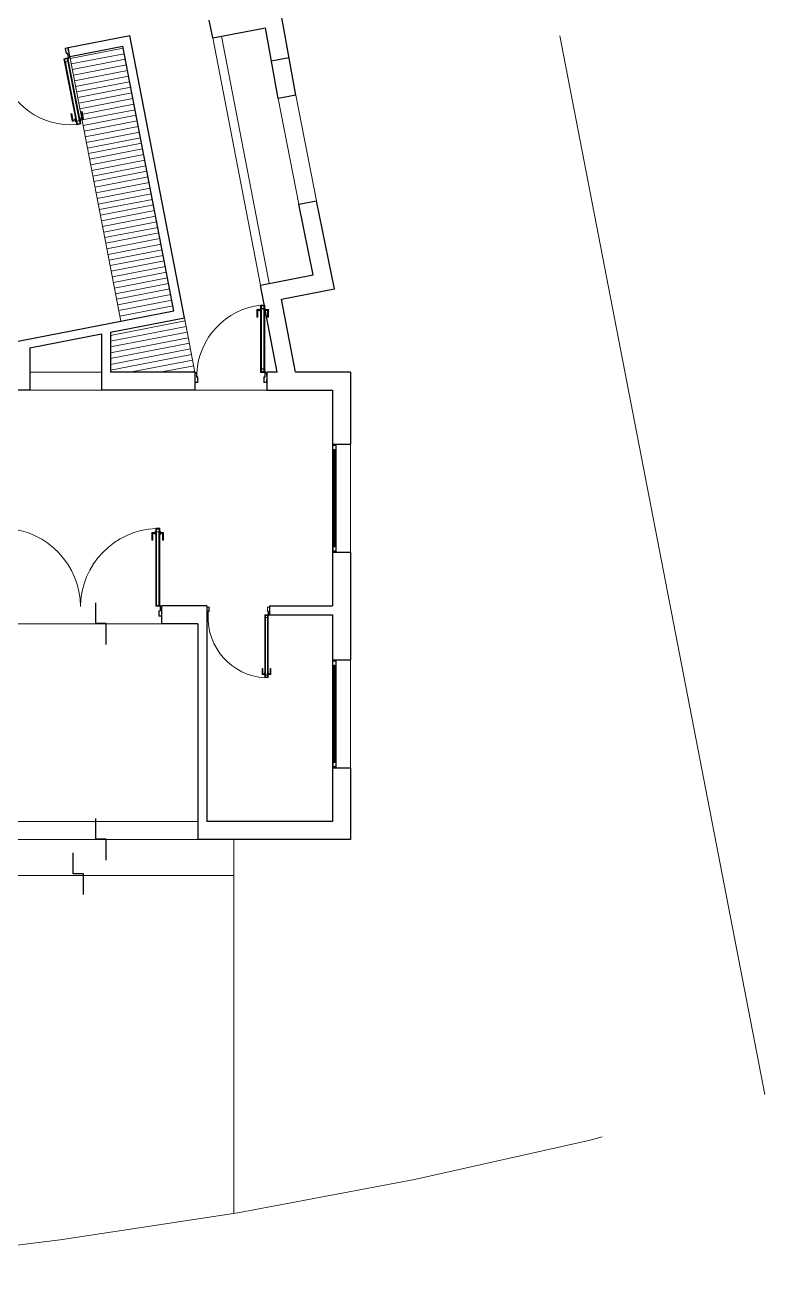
# Model space of a CAD drawing. Header units: millimetres. Extents: x 2871.7 to 2903.3, y 1602.5 to 1635.2.
# Drawn here: x 2895.09 to 2903.32, y 1602.52 to 1616.57 of the extents above; entities that cross this region are included whole.
import ezdxf

# ---------------------------------------------------------------- set-up
doc = ezdxf.new("R2010")
doc.units = ezdxf.units.MM
doc.linetypes.add('ACAD_ISO10W100', pattern=[18, 12, -3, 0, -3])
doc.linetypes.add('JIS_02_0.7', pattern=[1.35, 0.75, -0.6])
for name, color, linetype, lineweight in [('0.05', 253, 'Continuous', 5), ('0.09', 6, 'Continuous', 9), ('0.25', 251, 'Continuous', 25), ('02_CIVIL_EXIST', 250, 'Continuous', 30), ('07_CIVIL VISTAS MEDIA', 251, 'Continuous', 9), ('08_CIVIL VISTAS FINO', 143, 'Continuous', 5), ('09_CIVIL PROYECCIONES', 230, 'JIS_02_0.7', 5), ('M-PARCELA-', 3, 'Continuous', 15), ('MISC MUEBLES', 141, 'Continuous', 9)]:
    doc.layers.add(name, color=color, linetype=linetype, lineweight=lineweight)
pattern_1 = [(191, (2407.71893, 969.57402), (0.012116371, -0.062333326), [])]

# ---------------------------------------------------------------- blocks, each defined once
blk = doc.blocks.new('z')
at = {"layer": '0.25'}
for p, q in [((3164.3946, 594.0386), (3164.3946, 594.1136)), ((3164.3946, 594.1136), (3164.5446, 594.1136)), ((3164.2446, 594.0386), (3164.3946, 594.0386))]:
    blk.add_line(p, q, dxfattribs=at)
blk = doc.blocks.new('70cm')
at = {"layer": '09_CIVIL PROYECCIONES', "ltscale": 4}
blk.add_arc((495.26, 657.641), 0.671, 267.2063, 356.6732, dxfattribs=at)
at = {"layer": 'MISC MUEBLES'}
for p, q in [((495.143, 657.652), (495.143, 657.633)), ((495.145, 657.652), (495.145, 657.633)), ((495.146, 657.656), (495.17, 657.656)), ((495.146, 657.653), (495.17, 657.653)), ((495.189, 657.632), (495.146, 657.632)), ((495.189, 657.63), (495.146, 657.63)), ((495.17, 657.656), (495.17, 657.653)), ((495.189, 657.638), (495.189, 657.632)), ((495.191, 657.638), (495.191, 657.631)), ((495.227, 657.643), (495.193, 657.643)), ((495.227, 657.64), (495.193, 657.64)), ((495.204, 657.656), (495.227, 657.656)), ((495.204, 657.656), (495.204, 657.653)), ((495.204, 657.653), (495.227, 657.653)), ((495.228, 657.652), (495.228, 657.643)), ((495.23, 657.652), (495.23, 657.643)), ((495.231, 657.637), (495.231, 657.602)), ((495.231, 657.637), (495.929, 657.637)), ((495.231, 657.632), (495.929, 657.632)), ((495.236, 657.632), (495.236, 657.607)), ((495.237, 657.631), (495.237, 657.608)), ((495.26, 657.631), (495.237, 657.631)), ((495.26, 657.608), (495.26, 657.631)), ((495.261, 657.609), (495.261, 657.63)), ((495.261, 657.63), (495.898, 657.63)), ((495.826, 657.661), (495.826, 657.669)), ((495.826, 657.669), (495.889, 657.669)), ((495.889, 657.661), (495.826, 657.661)), ((495.876, 657.638), (495.876, 657.643)), ((495.876, 657.643), (495.901, 657.643)), ((495.901, 657.638), (495.876, 657.638)), ((495.885, 657.661), (495.885, 657.643)), ((495.893, 657.665), (495.893, 657.643)), ((495.898, 657.63), (495.898, 657.609)), ((495.9, 657.608), (495.9, 657.631)), ((495.9, 657.631), (495.923, 657.631)), ((495.901, 657.643), (495.901, 657.638)), ((495.923, 657.631), (495.923, 657.608)), ((495.924, 657.632), (495.924, 657.607)), ((495.929, 657.637), (495.929, 657.602)), ((495.231, 657.607), (495.929, 657.607)), ((495.231, 657.602), (495.929, 657.602)), ((495.237, 657.608), (495.26, 657.608)), ((495.898, 657.609), (495.261, 657.609)), ((495.889, 657.578), (495.826, 657.578)), ((495.826, 657.578), (495.826, 657.57)), ((495.826, 657.57), (495.889, 657.57)), ((495.901, 657.601), (495.876, 657.601)), ((495.876, 657.601), (495.876, 657.597)), ((495.876, 657.597), (495.901, 657.597)), ((495.885, 657.578), (495.885, 657.597)), ((495.893, 657.574), (495.893, 657.597)), ((495.923, 657.608), (495.9, 657.608)), ((495.901, 657.597), (495.901, 657.601)), ((495.143, 656.959), (495.143, 656.978)), ((495.145, 656.959), (495.145, 656.978)), ((495.189, 656.981), (495.146, 656.981)), ((495.189, 656.979), (495.146, 656.979)), ((495.146, 656.958), (495.17, 656.958)), ((495.146, 656.956), (495.17, 656.956)), ((495.17, 656.956), (495.17, 656.958)), ((495.189, 656.973), (495.189, 656.979)), ((495.191, 656.973), (495.191, 656.98)), ((495.227, 656.971), (495.193, 656.971)), ((495.227, 656.969), (495.193, 656.969)), ((495.204, 656.956), (495.204, 656.958)), ((495.204, 656.958), (495.227, 656.958)), ((495.204, 656.956), (495.227, 656.956)), ((495.228, 656.959), (495.228, 656.968)), ((495.23, 656.959), (495.23, 656.968))]:
    blk.add_line(p, q, dxfattribs=at)
blk.add_circle((495.234, 657.642), 0.0028, dxfattribs=at)
for centre, radius, start, end in [((495.146, 657.652), 0.00349, 90, 180), ((495.146, 657.633), 0.00349, 180, 261.398), ((495.146, 657.652), 0.000871, 90, 180), ((495.146, 657.633), 0.000871, 180, 261.398), ((495.193, 657.638), 0.00436, 90, 180), ((495.19, 657.631), 0.00174, 261.398, 0), ((495.193, 657.638), 0.00174, 90, 180), ((495.227, 657.652), 0.00349, 360, 90), ((495.227, 657.652), 0.000871, 360, 90), ((495.227, 657.643), 0.00349, 270, 360), ((495.227, 657.643), 0.000871, 270, 360), ((495.889, 657.665), 0.00417, 270, 90), ((495.889, 657.574), 0.00417, 270, 90), ((495.146, 656.978), 0.00349, 98.602, 180), ((495.146, 656.959), 0.00349, 180, 270), ((495.146, 656.978), 0.000871, 98.602, 180), ((495.146, 656.959), 0.000871, 180, 270), ((495.19, 656.98), 0.00174, 0, 98.602), ((495.193, 656.973), 0.00436, 180, 270), ((495.193, 656.973), 0.00174, 180, 270), ((495.227, 656.968), 0.00349, 0, 90), ((495.227, 656.968), 0.000871, 0, 90), ((495.227, 656.959), 0.00349, 270, 0), ((495.227, 656.959), 0.000871, 270, 0)]:
    blk.add_arc(centre, radius, start, end, dxfattribs=at)
blk = doc.blocks.new('P2.00')
at = {"layer": '09_CIVIL PROYECCIONES', "linetype": 'JIS_02_0.7', "ltscale": 4}
for centre, radius, start, end in [((495.225, 639.968), 0.884, 0.7137, 86.2764), ((496.99, 639.968), 0.882, 92.52, 179.3287)]:
    blk.add_arc(centre, radius, start, end, dxfattribs=at)
at = {"layer": 'MISC MUEBLES'}
for p, q in [((495.196, 640.717), (495.196, 640.798)), ((495.201, 640.803), (495.23, 640.803)), ((495.207, 640.798), (495.207, 640.717)), ((495.207, 640.792), (495.23, 640.792)), ((495.23, 640.814), (495.235, 640.814)), ((495.23, 640.782), (495.23, 640.814)), ((495.235, 640.782), (495.23, 640.782)), ((495.235, 640.814), (495.235, 640.782)), ((495.237, 640.85), (495.282, 640.85)), ((495.237, 639.984), (495.237, 640.85)), ((495.244, 639.991), (495.244, 640.85)), ((495.244, 640.843), (495.275, 640.843)), ((495.245, 640.842), (495.274, 640.842)), ((495.245, 640.812), (495.245, 640.842)), ((495.274, 640.812), (495.245, 640.812)), ((495.246, 640.81), (495.273, 640.81)), ((495.246, 639.992), (495.246, 640.81)), ((495.273, 640.81), (495.273, 639.992)), ((495.274, 640.842), (495.274, 640.812)), ((495.275, 639.991), (495.275, 640.85)), ((495.282, 639.984), (495.282, 640.85)), ((495.289, 640.814), (495.284, 640.814)), ((495.284, 640.814), (495.284, 640.782)), ((495.284, 640.782), (495.289, 640.782)), ((495.289, 640.782), (495.289, 640.814)), ((495.318, 640.803), (495.289, 640.803)), ((495.313, 640.792), (495.289, 640.792)), ((495.313, 640.798), (495.313, 640.717)), ((495.324, 640.717), (495.324, 640.798)), ((496.903, 640.717), (496.903, 640.798)), ((496.909, 640.803), (496.938, 640.803)), ((496.914, 640.798), (496.914, 640.717)), ((496.914, 640.792), (496.938, 640.792)), ((496.938, 640.814), (496.943, 640.814)), ((496.938, 640.782), (496.938, 640.814)), ((496.943, 640.782), (496.938, 640.782)), ((496.943, 640.814), (496.943, 640.782)), ((496.99, 640.85), (496.945, 640.85)), ((496.945, 639.984), (496.945, 640.85)), ((496.951, 639.991), (496.951, 640.85)), ((496.983, 640.843), (496.951, 640.843)), ((496.982, 640.842), (496.953, 640.842)), ((496.953, 640.842), (496.953, 640.812)), ((496.953, 640.812), (496.982, 640.812)), ((496.981, 640.81), (496.954, 640.81)), ((496.954, 640.81), (496.954, 639.992)), ((496.981, 639.992), (496.981, 640.81)), ((496.982, 640.812), (496.982, 640.842)), ((496.983, 639.991), (496.983, 640.85)), ((496.99, 639.984), (496.99, 640.85)), ((496.997, 640.814), (496.991, 640.814)), ((496.991, 640.814), (496.991, 640.782)), ((496.991, 640.782), (496.997, 640.782)), ((496.997, 640.782), (496.997, 640.814)), ((497.026, 640.803), (496.997, 640.803)), ((497.02, 640.792), (496.997, 640.792)), ((497.02, 640.798), (497.02, 640.717)), ((497.031, 640.717), (497.031, 640.798)), ((495.207, 640.717), (495.196, 640.717)), ((495.313, 640.717), (495.324, 640.717)), ((496.914, 640.717), (496.903, 640.717)), ((497.02, 640.717), (497.031, 640.717)), ((495.213, 639.95), (495.213, 639.979)), ((495.213, 639.95), (495.217, 639.95)), ((495.217, 639.95), (495.217, 639.979)), ((495.218, 639.983), (495.229, 639.983)), ((495.218, 639.98), (495.229, 639.98)), ((495.23, 639.979), (495.23, 639.936)), ((495.234, 639.979), (495.234, 639.936)), ((495.236, 639.933), (495.244, 639.933)), ((495.236, 639.93), (495.243, 639.93)), ((495.237, 639.984), (495.282, 639.984)), ((495.243, 639.93), (495.243, 639.875)), ((495.244, 639.991), (495.275, 639.991)), ((495.245, 640.021), (495.245, 639.992)), ((495.245, 639.992), (495.274, 639.992)), ((495.247, 639.931), (495.247, 639.875)), ((495.274, 639.992), (495.274, 640.021)), ((496.99, 639.984), (496.945, 639.984)), ((496.983, 639.991), (496.951, 639.991)), ((496.953, 639.992), (496.953, 640.021)), ((496.982, 639.992), (496.953, 639.992)), ((496.98, 639.931), (496.98, 639.875)), ((496.982, 640.021), (496.982, 639.992)), ((496.991, 639.933), (496.982, 639.933)), ((496.984, 639.93), (496.984, 639.875)), ((496.991, 639.93), (496.984, 639.93)), ((496.993, 639.979), (496.993, 639.936)), ((496.997, 639.979), (496.997, 639.936)), ((497.009, 639.983), (496.998, 639.983)), ((497.009, 639.98), (496.998, 639.98)), ((497.01, 639.95), (497.01, 639.979)), ((497.013, 639.95), (497.01, 639.95)), ((497.013, 639.95), (497.013, 639.979)), ((495.213, 639.875), (495.213, 639.906)), ((495.213, 639.906), (495.217, 639.906)), ((495.217, 639.875), (495.217, 639.906)), ((495.218, 639.874), (495.242, 639.874)), ((495.218, 639.871), (495.242, 639.871)), ((497.009, 639.874), (496.985, 639.874)), ((497.009, 639.871), (496.985, 639.871)), ((497.01, 639.875), (497.01, 639.906)), ((497.013, 639.906), (497.01, 639.906)), ((497.013, 639.875), (497.013, 639.906))]:
    blk.add_line(p, q, dxfattribs=at)
for centre in [(495.231, 639.989), (496.996, 639.989)]:
    blk.add_circle(centre, 0.0036, dxfattribs=at)
for centre, radius, start, end in [((495.201, 640.798), 0.00537, 0, 180), ((495.318, 640.798), 0.00537, 0, 180), ((496.909, 640.798), 0.00537, 0, 180), ((497.026, 640.798), 0.00537, 0, 180), ((495.218, 639.979), 0.00448, 90, 180), ((495.218, 639.979), 0.00112, 90, 180), ((495.229, 639.979), 0.00448, 0, 90), ((495.229, 639.979), 0.00112, 0, 90), ((495.236, 639.936), 0.0056, 180, 270), ((495.236, 639.936), 0.00224, 180, 270), ((495.244, 639.931), 0.00224, 351.398, 90), ((496.982, 639.931), 0.00224, 90, 188.602), ((496.991, 639.936), 0.00224, 270, 0), ((496.991, 639.936), 0.0056, 270, 0), ((496.998, 639.979), 0.00448, 90, 180), ((496.998, 639.979), 0.00112, 90, 180), ((497.009, 639.979), 0.00448, 0, 90), ((497.009, 639.979), 0.00112, 0, 90), ((495.218, 639.875), 0.00448, 180, 270), ((495.218, 639.875), 0.00112, 180, 270), ((495.242, 639.875), 0.00448, 270, 351.398), ((495.242, 639.875), 0.00112, 270, 351.398), ((496.985, 639.875), 0.00448, 188.602, 270), ((496.985, 639.875), 0.00112, 188.602, 270), ((497.009, 639.875), 0.00112, 270, 0), ((497.009, 639.875), 0.00448, 270, 0)]:
    blk.add_arc(centre, radius, start, end, dxfattribs=at)
blk = doc.blocks.new('80')
at = {"layer": '09_CIVIL PROYECCIONES', "linetype": 'JIS_02_0.7', "ltscale": 4}
blk.add_arc((2522612.397, 181769.456), 0.802, 276.4267, 356.831, dxfattribs=at)
at = {"layer": 'MISC MUEBLES'}
for p, q in [((2522612.418, 181769.515), (2522612.418, 181769.484)), ((2522612.422, 181769.515), (2522612.422, 181769.484)), ((2522612.423, 181769.519), (2522612.447, 181769.519)), ((2522612.423, 181769.516), (2522612.447, 181769.516)), ((2522612.448, 181769.46), (2522612.448, 181769.515)), ((2522612.452, 181769.459), (2522612.452, 181769.515)), ((2522613.185, 181769.459), (2522613.185, 181769.515)), ((2522613.189, 181769.46), (2522613.189, 181769.515)), ((2522613.214, 181769.519), (2522613.19, 181769.519)), ((2522613.214, 181769.516), (2522613.19, 181769.516)), ((2522613.215, 181769.515), (2522613.215, 181769.484)), ((2522613.218, 181769.515), (2522613.218, 181769.484)), ((2522612.418, 181769.484), (2522612.422, 181769.484)), ((2522612.418, 181769.44), (2522612.418, 181769.411)), ((2522612.418, 181769.44), (2522612.422, 181769.44)), ((2522612.422, 181769.44), (2522612.422, 181769.411)), ((2522612.423, 181769.41), (2522612.434, 181769.41)), ((2522612.423, 181769.407), (2522612.434, 181769.407)), ((2522612.435, 181769.411), (2522612.435, 181769.454)), ((2522612.439, 181769.411), (2522612.439, 181769.454)), ((2522612.441, 181769.46), (2522612.448, 181769.46)), ((2522612.441, 181769.457), (2522612.449, 181769.457)), ((2522612.442, 181769.406), (2522612.487, 181769.406)), ((2522612.442, 181769.406), (2522612.442, 181768.658)), ((2522612.449, 181769.406), (2522612.449, 181768.658)), ((2522612.449, 181769.4), (2522612.48, 181769.4)), ((2522612.45, 181769.398), (2522612.479, 181769.398)), ((2522612.45, 181769.369), (2522612.45, 181769.398)), ((2522612.479, 181769.369), (2522612.45, 181769.369)), ((2522612.478, 181769.367), (2522612.451, 181769.367)), ((2522612.451, 181769.367), (2522612.451, 181768.698)), ((2522612.478, 181768.698), (2522612.478, 181769.367)), ((2522612.479, 181769.398), (2522612.479, 181769.369)), ((2522612.48, 181769.406), (2522612.48, 181768.658)), ((2522612.487, 181769.406), (2522612.487, 181768.658)), ((2522613.196, 181769.457), (2522613.187, 181769.457)), ((2522613.196, 181769.46), (2522613.189, 181769.46)), ((2522613.198, 181769.411), (2522613.198, 181769.454)), ((2522613.202, 181769.411), (2522613.202, 181769.454)), ((2522613.214, 181769.41), (2522613.203, 181769.41)), ((2522613.214, 181769.407), (2522613.203, 181769.407)), ((2522613.218, 181769.484), (2522613.215, 181769.484)), ((2522613.218, 181769.44), (2522613.215, 181769.44)), ((2522613.215, 181769.44), (2522613.215, 181769.411)), ((2522613.218, 181769.44), (2522613.218, 181769.411)), ((2522612.412, 181768.791), (2522612.401, 181768.791)), ((2522612.401, 181768.791), (2522612.401, 181768.71)), ((2522612.406, 181768.705), (2522612.435, 181768.705)), ((2522612.412, 181768.71), (2522612.412, 181768.791)), ((2522612.412, 181768.716), (2522612.435, 181768.716)), ((2522612.44, 181768.726), (2522612.435, 181768.726)), ((2522612.435, 181768.726), (2522612.435, 181768.694)), ((2522612.435, 181768.694), (2522612.44, 181768.694)), ((2522612.44, 181768.694), (2522612.44, 181768.726)), ((2522612.449, 181768.665), (2522612.48, 181768.665)), ((2522612.479, 181768.696), (2522612.45, 181768.696)), ((2522612.45, 181768.696), (2522612.45, 181768.666)), ((2522612.45, 181768.666), (2522612.479, 181768.666)), ((2522612.451, 181768.698), (2522612.478, 181768.698)), ((2522612.479, 181768.666), (2522612.479, 181768.696)), ((2522612.489, 181768.694), (2522612.489, 181768.726)), ((2522612.489, 181768.726), (2522612.494, 181768.726)), ((2522612.494, 181768.694), (2522612.489, 181768.694)), ((2522612.494, 181768.726), (2522612.494, 181768.694)), ((2522612.518, 181768.716), (2522612.494, 181768.716)), ((2522612.523, 181768.705), (2522612.494, 181768.705)), ((2522612.518, 181768.71), (2522612.518, 181768.791)), ((2522612.518, 181768.791), (2522612.529, 181768.791)), ((2522612.529, 181768.791), (2522612.529, 181768.71)), ((2522612.442, 181768.658), (2522612.487, 181768.658))]:
    blk.add_line(p, q, dxfattribs=at)
blk.add_circle((2522612.436, 181769.401), 0.0036, dxfattribs=at)
for centre, radius, start, end in [((2522612.423, 181769.515), 0.00448, 90, 180), ((2522612.423, 181769.515), 0.00112, 90, 180), ((2522612.447, 181769.515), 0.00448, 8.602, 90), ((2522612.447, 181769.515), 0.00112, 8.602, 90), ((2522613.19, 181769.515), 0.00448, 90, 171.398), ((2522613.19, 181769.515), 0.00112, 90, 171.398), ((2522613.214, 181769.515), 0.00448, 0, 90), ((2522613.214, 181769.515), 0.00112, 0, 90), ((2522612.423, 181769.411), 0.00448, 180, 270), ((2522612.423, 181769.411), 0.00112, 180, 270), ((2522612.434, 181769.411), 0.00448, 270, 0), ((2522612.434, 181769.411), 0.00112, 270, 0), ((2522612.441, 181769.454), 0.0056, 90, 180), ((2522612.441, 181769.454), 0.00224, 90, 180), ((2522612.449, 181769.459), 0.00224, 270, 8.602), ((2522613.187, 181769.459), 0.00224, 171.398, 270), ((2522613.196, 181769.454), 0.0056, 0, 90), ((2522613.196, 181769.454), 0.00224, 0, 90), ((2522613.203, 181769.411), 0.00448, 180, 270), ((2522613.203, 181769.411), 0.00112, 180, 270), ((2522613.214, 181769.411), 0.00448, 270, 0), ((2522613.214, 181769.411), 0.00112, 270, 0), ((2522612.406, 181768.71), 0.00537, 180, 0), ((2522612.523, 181768.71), 0.00537, 180, 0)]:
    blk.add_arc(centre, radius, start, end, dxfattribs=at)

msp = doc.modelspace()

# ---------------------------------------------------------------- hatches: boundary and pattern name
at = {"layer": '0.05'}
h = msp.add_hatch(dxfattribs=at)
h.set_pattern_fill('ANSI31', color=256, scale=0.02, angle=146)
h.set_pattern_definition(pattern_1)
h.paths.add_polyline_path([(2896.178, 1616.336), (2895.589, 1616.222), (2896.158, 1613.276), (2896.748, 1613.39)])
h = msp.add_hatch(dxfattribs=at)
h.set_pattern_fill('ANSI31', color=256, scale=0.02, angle=146)
h.set_pattern_definition(pattern_1)
h.paths.add_polyline_path([(2896.043, 1613.152), (2896.043, 1612.707), (2896.982, 1612.707), (2896.865, 1613.311)])

# ---------------------------------------------------------------- linework, layer by layer
msp.add_line((2897.829, 1616.174), (2898.029, 1616.211))
at = {"layer": '0.09'}
for p, q in [((2896.158, 1613.276), (2895.589, 1616.222)), ((2897.909, 1615.754), (2898.137, 1614.576)), ((2898.105, 1615.792), (2898.333, 1614.614)), ((2896.865, 1613.311), (2896.982, 1612.707)), ((2895.943, 1612.707), (2895.143, 1612.707)), ((2894.813, 1609.907), (2896.613, 1609.907)), ((2897.013, 1607.507), (2894.413, 1607.507)), ((2897.413, 1607.507), (2897.413, 1607.107)), ((2897.413, 1607.107), (2894.013, 1607.107))]:
    msp.add_line(p, q, dxfattribs=at)
at = {"layer": '02_CIVIL_EXIST'}
for p, q in [((2898.105, 1615.792), (2897.926, 1616.776)), ((2897.179, 1616.427), (2897.141, 1616.624)), ((2895.57, 1616.32), (2896.257, 1616.453)), ((2896.865, 1613.311), (2896.257, 1616.453)), ((2897.179, 1616.427), (2897.768, 1616.541)), ((2897.909, 1615.754), (2897.768, 1616.541)), ((2895.589, 1616.222), (2895.57, 1616.32)), ((2895.589, 1616.222), (2896.178, 1616.336)), ((2896.748, 1613.39), (2896.178, 1616.336)), ((2898.105, 1615.792), (2897.909, 1615.754)), ((2898.137, 1614.576), (2898.333, 1614.614)), ((2898.299, 1613.792), (2898.137, 1614.576)), ((2898.534, 1613.634), (2898.333, 1614.614)), ((2897.71, 1613.678), (2898.299, 1613.792)), ((2897.898, 1612.707), (2897.71, 1613.678)), ((2897.945, 1613.52), (2898.534, 1613.634)), ((2898.102, 1612.707), (2897.945, 1613.52)), ((2893.213, 1612.707), (2896.748, 1613.39)), ((2896.043, 1613.152), (2896.865, 1613.311)), ((2895.143, 1612.978), (2895.943, 1613.133)), ((2895.943, 1613.133), (2895.943, 1612.507)), ((2896.043, 1613.152), (2896.043, 1612.707)), ((2895.143, 1612.978), (2895.143, 1612.507)), ((2896.982, 1612.707), (2896.043, 1612.707)), ((2896.982, 1612.707), (2896.982, 1612.507)), ((2897.898, 1612.707), (2897.782, 1612.707)), ((2897.782, 1612.707), (2897.782, 1612.507)), ((2898.713, 1612.707), (2898.102, 1612.707)), ((2898.713, 1612.707), (2898.713, 1611.907)), ((2895.943, 1612.607), (2895.943, 1612.507)), ((2895.143, 1612.507), (2894.413, 1612.507)), ((2896.982, 1612.507), (2895.943, 1612.507)), ((2897.782, 1612.507), (2898.513, 1612.507)), ((2898.513, 1612.507), (2898.513, 1611.907)), ((2898.513, 1611.907), (2898.713, 1611.907)), ((2898.513, 1611.907), (2898.713, 1611.907)), ((2898.513, 1611.907), (2898.713, 1611.907)), ((2898.513, 1610.707), (2898.513, 1610.107)), ((2898.513, 1610.707), (2898.713, 1610.707)), ((2898.713, 1610.707), (2898.713, 1609.507)), ((2897.113, 1610.107), (2896.613, 1610.107)), ((2896.613, 1609.907), (2896.613, 1610.107)), ((2897.113, 1610.107), (2897.113, 1607.707)), ((2897.813, 1610.107), (2897.813, 1610.007)), ((2897.813, 1610.107), (2898.513, 1610.107)), ((2897.813, 1610.007), (2898.513, 1610.007)), ((2898.513, 1610.007), (2898.513, 1609.507)), ((2897.013, 1609.907), (2896.613, 1609.907)), ((2897.013, 1609.907), (2897.013, 1607.507)), ((2898.513, 1609.507), (2898.713, 1609.507)), ((2898.513, 1608.307), (2898.513, 1607.707)), ((2898.513, 1608.307), (2898.713, 1608.307)), ((2898.513, 1608.307), (2898.713, 1608.307)), ((2898.513, 1608.307), (2898.713, 1608.307)), ((2898.713, 1608.307), (2898.713, 1607.507)), ((2898.513, 1607.707), (2897.113, 1607.707)), ((2898.713, 1607.507), (2897.013, 1607.507))]:
    msp.add_line(p, q, dxfattribs=at)
at = {"layer": '07_CIVIL VISTAS MEDIA'}
for p, q in [((2897.809, 1613.697), (2897.277, 1616.446)), ((2898.513, 1611.867), (2898.513, 1610.747)), ((2898.529, 1611.848), (2898.53, 1610.766)), ((2898.537, 1611.848), (2898.538, 1610.766)), ((2898.555, 1611.867), (2898.555, 1610.747)), ((2898.713, 1611.907), (2898.713, 1610.707)), ((2898.513, 1609.467), (2898.513, 1608.347)), ((2898.529, 1609.448), (2898.53, 1608.366)), ((2898.537, 1609.448), (2898.538, 1608.366)), ((2898.555, 1609.467), (2898.555, 1608.347)), ((2898.713, 1609.507), (2898.713, 1608.307))]:
    msp.add_line(p, q, dxfattribs=at)
at = {"layer": '08_CIVIL VISTAS FINO'}
msp.add_line((2897.413, 1607.107), (2897.413, 1603.347), dxfattribs=at)
at = {"layer": '09_CIVIL PROYECCIONES', "linetype": 'JIS_02_0.7', "ltscale": 4}
for p, q in [((2895.649, 1619.595), (2896.257, 1616.453)), ((2897.179, 1616.427), (2897.71, 1613.678)), ((2895.143, 1612.507), (2895.943, 1612.507)), ((2896.982, 1612.507), (2897.782, 1612.507)), ((2897.013, 1607.707), (2894.413, 1607.707))]:
    msp.add_line(p, q, dxfattribs=at)
at = {"layer": '09_CIVIL PROYECCIONES', "linetype": 'ByBlock'}
for p, q in [((2898.513, 1611.867), (2898.513, 1611.907)), ((2898.513, 1611.867), (2898.516, 1611.867)), ((2898.516, 1611.867), (2898.516, 1611.903)), ((2898.551, 1611.904), (2898.517, 1611.904)), ((2898.518, 1611.889), (2898.518, 1611.849)), ((2898.519, 1610.765), (2898.518, 1611.849)), ((2898.543, 1611.894), (2898.523, 1611.894)), ((2898.523, 1611.844), (2898.527, 1611.844)), ((2898.528, 1611.849), (2898.528, 1611.845)), ((2898.528, 1611.849), (2898.538, 1611.849)), ((2898.529, 1611.848), (2898.537, 1611.848)), ((2898.538, 1611.845), (2898.538, 1611.849)), ((2898.543, 1611.844), (2898.539, 1611.844)), ((2898.548, 1611.849), (2898.548, 1611.889)), ((2898.549, 1610.765), (2898.548, 1611.849)), ((2898.552, 1611.867), (2898.552, 1611.903)), ((2898.555, 1611.867), (2898.552, 1611.867)), ((2898.555, 1611.867), (2898.555, 1611.907)), ((2898.513, 1610.747), (2898.513, 1610.707)), ((2898.513, 1610.747), (2898.516, 1610.747)), ((2898.516, 1610.747), (2898.516, 1610.711)), ((2898.551, 1610.71), (2898.517, 1610.71)), ((2898.519, 1610.725), (2898.519, 1610.765)), ((2898.524, 1610.77), (2898.528, 1610.77)), ((2898.544, 1610.72), (2898.524, 1610.72)), ((2898.529, 1610.765), (2898.529, 1610.769)), ((2898.529, 1610.765), (2898.539, 1610.765)), ((2898.53, 1610.766), (2898.538, 1610.766)), ((2898.539, 1610.769), (2898.539, 1610.765)), ((2898.544, 1610.77), (2898.54, 1610.77)), ((2898.549, 1610.765), (2898.549, 1610.725)), ((2898.552, 1610.747), (2898.552, 1610.711)), ((2898.555, 1610.747), (2898.552, 1610.747)), ((2898.555, 1610.747), (2898.555, 1610.707)), ((2898.513, 1609.467), (2898.513, 1609.507)), ((2898.513, 1609.467), (2898.516, 1609.467)), ((2898.516, 1609.467), (2898.516, 1609.503)), ((2898.551, 1609.504), (2898.517, 1609.504)), ((2898.518, 1609.489), (2898.518, 1609.449)), ((2898.519, 1608.365), (2898.518, 1609.449)), ((2898.543, 1609.494), (2898.523, 1609.494)), ((2898.523, 1609.444), (2898.527, 1609.444)), ((2898.528, 1609.449), (2898.528, 1609.445)), ((2898.528, 1609.449), (2898.538, 1609.449)), ((2898.529, 1609.448), (2898.537, 1609.448)), ((2898.538, 1609.445), (2898.538, 1609.449)), ((2898.543, 1609.444), (2898.539, 1609.444)), ((2898.548, 1609.449), (2898.548, 1609.489)), ((2898.549, 1608.365), (2898.548, 1609.449)), ((2898.552, 1609.467), (2898.552, 1609.503)), ((2898.555, 1609.467), (2898.552, 1609.467)), ((2898.555, 1609.467), (2898.555, 1609.507)), ((2898.513, 1608.347), (2898.513, 1608.307)), ((2898.513, 1608.347), (2898.516, 1608.347)), ((2898.516, 1608.347), (2898.516, 1608.311)), ((2898.551, 1608.31), (2898.517, 1608.31)), ((2898.519, 1608.325), (2898.519, 1608.365)), ((2898.524, 1608.37), (2898.528, 1608.37)), ((2898.544, 1608.32), (2898.524, 1608.32)), ((2898.529, 1608.365), (2898.529, 1608.369)), ((2898.529, 1608.365), (2898.539, 1608.365)), ((2898.53, 1608.366), (2898.538, 1608.366)), ((2898.539, 1608.369), (2898.539, 1608.365)), ((2898.544, 1608.37), (2898.54, 1608.37)), ((2898.549, 1608.365), (2898.549, 1608.325)), ((2898.552, 1608.347), (2898.552, 1608.311)), ((2898.555, 1608.347), (2898.552, 1608.347)), ((2898.555, 1608.347), (2898.555, 1608.307))]:
    msp.add_line(p, q, dxfattribs=at)
for centre, radius, start, end in [((2898.517, 1611.903), 0.001, 89.9848, 179.9848), ((2898.523, 1611.889), 0.00488, 90.0152, 180.0152), ((2898.523, 1611.849), 0.0049, 180.0152, 270.0152), ((2898.539, 1611.845), 0.001, 180.0152, 270.0152), ((2898.543, 1611.889), 0.00488, 0.0152, 90.0152), ((2898.543, 1611.849), 0.00488, 270.0152, 0.0152), ((2898.551, 1611.903), 0.001, 0.0152, 90.0152), ((2898.517, 1610.711), 0.001, 180.0152, 270.0152), ((2898.524, 1610.765), 0.0049, 90.0152, 180.0152), ((2898.524, 1610.725), 0.00488, 180.0152, 270.0152), ((2898.54, 1610.769), 0.001, 90.0152, 180.0152), ((2898.544, 1610.765), 0.00488, 0.0152, 90.0152), ((2898.544, 1610.725), 0.00488, 270.0152, 0.0152), ((2898.551, 1610.711), 0.001, 269.9848, 359.9848), ((2898.517, 1609.503), 0.001, 89.9848, 179.9848), ((2898.523, 1609.489), 0.00488, 90.0152, 180.0152), ((2898.523, 1609.449), 0.0049, 180.0152, 270.0152), ((2898.539, 1609.445), 0.001, 180.0152, 270.0152), ((2898.543, 1609.489), 0.00488, 0.0152, 90.0152), ((2898.543, 1609.449), 0.00488, 270.0152, 0.0152), ((2898.551, 1609.503), 0.001, 0.0152, 90.0152), ((2898.517, 1608.311), 0.001, 180.0152, 270.0152), ((2898.524, 1608.365), 0.0049, 90.0152, 180.0152), ((2898.524, 1608.325), 0.00488, 180.0152, 270.0152), ((2898.54, 1608.369), 0.001, 90.0152, 180.0152), ((2898.544, 1608.365), 0.00488, 0.0152, 90.0152), ((2898.544, 1608.325), 0.00488, 270.0152, 0.0152), ((2898.551, 1608.311), 0.001, 269.9848, 359.9848)]:
    msp.add_arc(centre, radius, start, end, dxfattribs=at)
at = {"layer": '09_CIVIL PROYECCIONES', "linetype": 'ByBlock', "extrusion": (2.70945e-08, -5.9703e-08, 1)}
for centre in [(2898.527, 1611.845, 0), (2898.527, 1609.445, 0)]:
    msp.add_arc(centre, 0.001, 270.0152, 0.0152, dxfattribs=at)
at = {"layer": '09_CIVIL PROYECCIONES', "linetype": 'ByBlock', "extrusion": (2.70627e-08, 5.97174e-08, 1)}
for centre in [(2898.528, 1610.769, 0), (2898.528, 1608.369, 0)]:
    msp.add_arc(centre, 0.001, 0.0152, 90.0152, dxfattribs=at)
at = {"layer": 'M-PARCELA-', "linetype": 'ACAD_ISO10W100'}
msp.add_lwpolyline([(2871.749, 1604.715, 0.137616), (2903.323, 1604.67), (2897.534, 1634.601, -0.108184), (2879.5, 1635.215)], format="xyb", close=True, dxfattribs=at)

# ---------------------------------------------------------------- block references
at = {"layer": '0.25', "xscale": 1.546121044934337, "yscale": 1.546121044934337, "zscale": 1.546121044934337, "rotation": 89.99999999999999}
for p in [(3814.449, -3282.627), (3814.449, -3285.027), (3814.197, -3285.411)]:
    msp.add_blockref('z', p, dxfattribs=at)
at = {"layer": '02_CIVIL_EXIST', "xscale": -1, "rotation": 10.99999999998182}
msp.add_blockref('80', (2513843.752, 304523.56), dxfattribs=at)
at = {"layer": '02_CIVIL_EXIST', "rotation": 180}
msp.add_blockref('80', (2525510.2, 183382.112), dxfattribs=at)
at = {"layer": '07_CIVIL VISTAS MEDIA'}
msp.add_blockref('P2.00', (2399.6, 970.121), dxfattribs=at)
at = {"layer": '07_CIVIL VISTAS MEDIA', "rotation": 270}
msp.add_blockref('70cm', (2240.158, 2105.238), dxfattribs=at)

doc.saveas('drawing.dxf')
